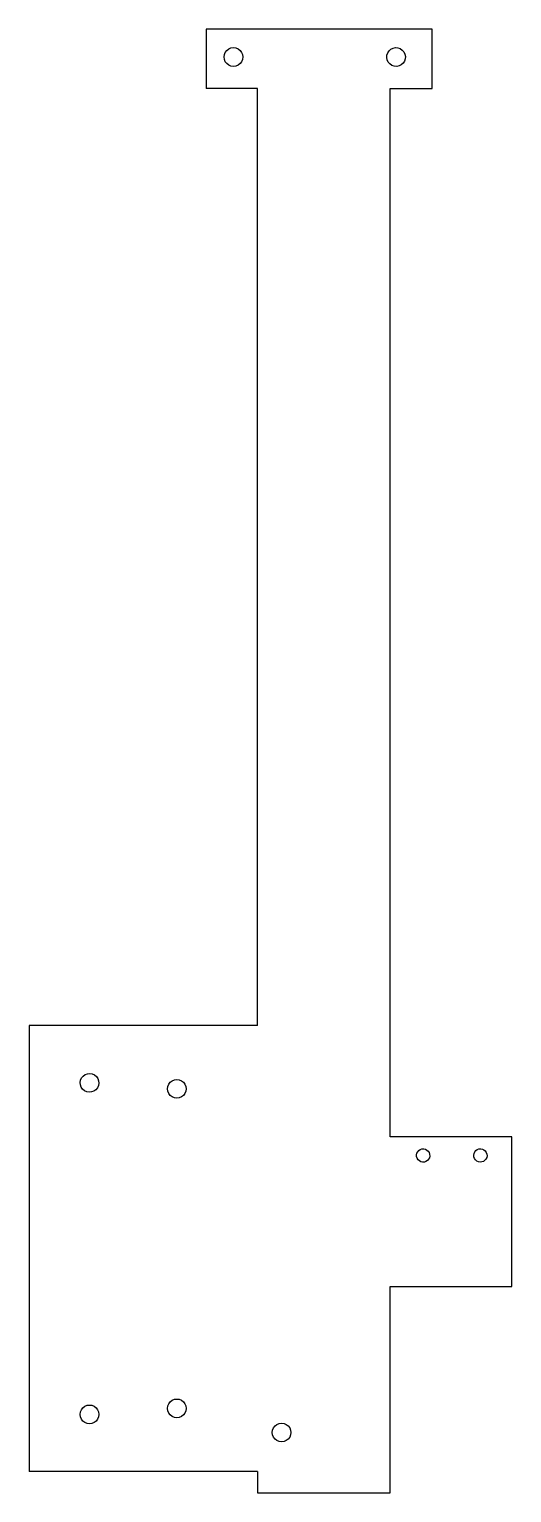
# Model space of a CAD drawing. Extents: x -40 to 40, y -121 to 121.
import ezdxf

# ---------------------------------------------------------------- set-up
doc = ezdxf.new("R2010")
doc.units = 0
doc.layers.get('0').update_dxf_attribs({"linetype": 'CONTINUOUS'})

msp = doc.modelspace()

# ---------------------------------------------------------------- linework, layer by layer
for p, q in [((26.84, 121.4), (-10.66, 121.4)), ((26.84, 111.6), (26.84, 121.4)), ((-10.66, 121.4), (-10.66, 111.6)), ((-7.71, 116.8), (-7.65, 117.2)), ((-7.65, 116.4), (-7.71, 116.8)), ((-7.65, 117.2), (-7.5, 117.57)), ((-7.5, 117.57), (-7.25, 117.89)), ((-7.25, 117.89), (-6.93, 118.14)), ((-6.93, 118.14), (-6.56, 118.3)), ((-6.56, 118.3), (-6.16, 118.35)), ((-6.16, 118.35), (-5.75, 118.3)), ((-5.75, 118.3), (-5.38, 118.14)), ((-5.38, 118.14), (-5.06, 117.89)), ((-5.06, 117.89), (-4.81, 117.57)), ((-4.81, 117.57), (-4.66, 117.2)), ((-4.66, 117.2), (-4.61, 116.8)), ((-4.61, 116.8), (-4.66, 116.4)), ((19.3, 116.7), (19.33, 117.11)), ((19.37, 116.31), (19.3, 116.7)), ((19.33, 117.11), (19.46, 117.49)), ((19.46, 117.49), (19.68, 117.83)), ((19.68, 117.83), (19.99, 118.09)), ((19.99, 118.09), (20.35, 118.27)), ((20.35, 118.27), (20.75, 118.35)), ((20.75, 118.35), (21.15, 118.32)), ((21.15, 118.32), (21.54, 118.19)), ((21.54, 118.19), (21.87, 117.96)), ((21.87, 117.96), (22.14, 117.65)), ((22.14, 117.65), (22.31, 117.29)), ((22.31, 117.29), (22.39, 116.89)), ((22.39, 116.89), (22.36, 116.49)), ((-7.5, 116.02), (-7.65, 116.4)), ((-7.25, 115.7), (-7.5, 116.02)), ((-6.93, 115.46), (-7.25, 115.7)), ((-6.56, 115.3), (-6.93, 115.46)), ((-6.16, 115.25), (-6.56, 115.3)), ((-5.75, 115.3), (-6.16, 115.25)), ((-5.38, 115.46), (-5.75, 115.3)), ((-5.06, 115.7), (-5.38, 115.46)), ((-4.81, 116.02), (-5.06, 115.7)), ((-4.66, 116.4), (-4.81, 116.02)), ((19.55, 115.94), (19.37, 116.31)), ((19.82, 115.64), (19.55, 115.94)), ((20.15, 115.41), (19.82, 115.64)), ((20.54, 115.28), (20.15, 115.41)), ((20.94, 115.25), (20.54, 115.28)), ((21.34, 115.33), (20.94, 115.25)), ((21.7, 115.51), (21.34, 115.33)), ((22.01, 115.77), (21.7, 115.51)), ((22.23, 116.11), (22.01, 115.77)), ((22.36, 116.49), (22.23, 116.11)), ((-2.16, 111.6), (-10.66, 111.6)), ((-2.16, -43.9), (-2.16, 111.6)), ((19.84, -62.34), (19.84, 111.6)), ((19.84, 111.6), (26.84, 111.6)), ((-40.03, -43.9), (-40.03, -117.9)), ((-2.16, -43.9), (-40.03, -43.9)), ((-31.58, -53.34), (-31.51, -52.95)), ((-31.54, -53.75), (-31.58, -53.34)), ((-31.51, -52.95), (-31.35, -52.58)), ((-31.35, -52.58), (-31.09, -52.27)), ((-31.09, -52.27), (-30.76, -52.03)), ((-30.76, -52.03), (-30.38, -51.89)), ((-30.38, -51.89), (-29.98, -51.85)), ((-29.98, -51.85), (-29.58, -51.92)), ((-29.58, -51.92), (-29.21, -52.09)), ((-29.21, -52.09), (-28.9, -52.34)), ((-28.9, -52.34), (-28.66, -52.67)), ((-28.66, -52.67), (-28.52, -53.05)), ((-28.52, -53.05), (-28.48, -53.46)), ((-16.87, -53.63), (-16.63, -53.3)), ((-16.63, -53.3), (-16.31, -53.06)), ((-16.31, -53.06), (-15.93, -52.9)), ((-15.93, -52.9), (-15.53, -52.85)), ((-15.53, -52.85), (-15.13, -52.9)), ((-15.13, -52.9), (-14.76, -53.06)), ((-14.76, -53.06), (-14.44, -53.3)), ((-14.44, -53.3), (-14.19, -53.63)), ((-31.4, -54.13), (-31.54, -53.75)), ((-31.17, -54.46), (-31.4, -54.13)), ((-30.85, -54.71), (-31.17, -54.46)), ((-30.49, -54.88), (-30.85, -54.71)), ((-30.09, -54.95), (-30.49, -54.88)), ((-29.68, -54.91), (-30.09, -54.95)), ((-29.31, -54.77), (-29.68, -54.91)), ((-28.98, -54.53), (-29.31, -54.77)), ((-28.72, -54.22), (-28.98, -54.53)), ((-28.55, -53.85), (-28.72, -54.22)), ((-28.48, -53.46), (-28.55, -53.85)), ((-17.08, -54.4), (-17.03, -54)), ((-17.03, -54.8), (-17.08, -54.4)), ((-17.03, -54), (-16.87, -53.63)), ((-16.87, -55.18), (-17.03, -54.8)), ((-16.63, -55.5), (-16.87, -55.18)), ((-16.31, -55.74), (-16.63, -55.5)), ((-15.93, -55.9), (-16.31, -55.74)), ((-14.76, -55.74), (-15.13, -55.9)), ((-14.44, -55.5), (-14.76, -55.74)), ((-14.19, -55.18), (-14.44, -55.5)), ((-14.19, -53.63), (-14.03, -54)), ((-14.03, -54.8), (-14.19, -55.18)), ((-14.03, -54), (-13.98, -54.4)), ((-13.98, -54.4), (-14.03, -54.8)), ((-15.53, -55.95), (-15.93, -55.9)), ((-15.13, -55.9), (-15.53, -55.95)), ((40.03, -62.34), (19.84, -62.34)), ((40.03, -87.2), (40.03, -62.34)), ((24.24, -65.35), (24.3, -65.07)), ((24.25, -65.64), (24.24, -65.35)), ((24.3, -65.07), (24.43, -64.82)), ((24.43, -64.82), (24.62, -64.6)), ((24.62, -64.6), (24.86, -64.45)), ((24.86, -64.45), (25.14, -64.36)), ((25.14, -64.36), (25.42, -64.35)), ((25.42, -64.35), (25.7, -64.41)), ((25.7, -64.41), (25.96, -64.54)), ((25.96, -64.54), (26.17, -64.73)), ((26.17, -64.73), (26.33, -64.97)), ((26.33, -64.97), (26.41, -65.25)), ((26.43, -65.54), (26.37, -65.82)), ((26.41, -65.25), (26.43, -65.54)), ((33.73, -65.39), (33.78, -65.11)), ((33.76, -65.68), (33.73, -65.39)), ((33.78, -65.11), (33.9, -64.85)), ((33.9, -64.85), (34.09, -64.63)), ((34.09, -64.63), (34.32, -64.47)), ((34.32, -64.47), (34.59, -64.37)), ((34.59, -64.37), (34.88, -64.34)), ((34.88, -64.34), (35.16, -64.39)), ((35.16, -64.39), (35.42, -64.52)), ((35.42, -64.52), (35.64, -64.7)), ((35.64, -64.7), (35.81, -64.94)), ((35.81, -64.94), (35.91, -65.21)), ((35.93, -65.49), (35.88, -65.78)), ((35.91, -65.21), (35.93, -65.49)), ((24.34, -65.91), (24.25, -65.64)), ((24.49, -66.15), (24.34, -65.91)), ((24.7, -66.35), (24.49, -66.15)), ((24.96, -66.48), (24.7, -66.35)), ((25.24, -66.54), (24.96, -66.48)), ((25.53, -66.53), (25.24, -66.54)), ((25.8, -66.44), (25.53, -66.53)), ((26.04, -66.28), (25.8, -66.44)), ((26.23, -66.07), (26.04, -66.28)), ((26.37, -65.82), (26.23, -66.07)), ((33.86, -65.95), (33.76, -65.68)), ((34.02, -66.19), (33.86, -65.95)), ((34.24, -66.37), (34.02, -66.19)), ((34.5, -66.49), (34.24, -66.37)), ((34.78, -66.54), (34.5, -66.49)), ((35.07, -66.52), (34.78, -66.54)), ((35.34, -66.42), (35.07, -66.52)), ((35.57, -66.25), (35.34, -66.42)), ((35.76, -66.04), (35.57, -66.25)), ((35.88, -65.78), (35.76, -66.04)), ((19.84, -121.4), (19.84, -87.2)), ((19.84, -87.2), (40.03, -87.2)), ((-17.03, -107), (-16.87, -106.63)), ((-16.87, -106.63), (-16.63, -106.3)), ((-16.63, -106.3), (-16.31, -106.06)), ((-16.31, -106.06), (-15.93, -105.9)), ((-15.93, -105.9), (-15.53, -105.85)), ((-15.53, -105.85), (-15.13, -105.9)), ((-15.13, -105.9), (-14.76, -106.06)), ((-14.76, -106.06), (-14.44, -106.3)), ((-14.44, -106.3), (-14.19, -106.63)), ((-14.19, -106.63), (-14.03, -107)), ((-31.58, -108.4), (-31.53, -108)), ((-31.53, -108.8), (-31.58, -108.4)), ((-31.53, -108), (-31.37, -107.63)), ((-31.37, -109.18), (-31.53, -108.8)), ((-31.37, -107.63), (-31.13, -107.3)), ((-31.13, -109.5), (-31.37, -109.18)), ((-31.13, -107.3), (-30.81, -107.06)), ((-30.81, -107.06), (-30.43, -106.9)), ((-30.43, -106.9), (-30.03, -106.85)), ((-30.03, -106.85), (-29.63, -106.9)), ((-29.63, -106.9), (-29.26, -107.06)), ((-29.26, -107.06), (-28.94, -107.3)), ((-28.94, -107.3), (-28.69, -107.63)), ((-28.69, -109.18), (-28.94, -109.5)), ((-28.69, -107.63), (-28.53, -108)), ((-28.53, -108.8), (-28.69, -109.18)), ((-28.53, -108), (-28.48, -108.4)), ((-28.48, -108.4), (-28.53, -108.8)), ((-17.08, -107.4), (-17.03, -107)), ((-17.03, -107.8), (-17.08, -107.4)), ((-16.87, -108.18), (-17.03, -107.8)), ((-16.63, -108.5), (-16.87, -108.18)), ((-16.31, -108.74), (-16.63, -108.5)), ((-15.93, -108.9), (-16.31, -108.74)), ((-15.53, -108.95), (-15.93, -108.9)), ((-15.13, -108.9), (-15.53, -108.95)), ((-14.76, -108.74), (-15.13, -108.9)), ((-14.44, -108.5), (-14.76, -108.74)), ((-14.19, -108.18), (-14.44, -108.5)), ((-14.03, -107.8), (-14.19, -108.18)), ((-14.03, -107), (-13.98, -107.4)), ((-13.98, -107.4), (-14.03, -107.8)), ((-30.81, -109.74), (-31.13, -109.5)), ((-30.43, -109.9), (-30.81, -109.74)), ((-30.03, -109.95), (-30.43, -109.9)), ((-29.63, -109.9), (-30.03, -109.95)), ((-29.26, -109.74), (-29.63, -109.9)), ((-28.94, -109.5), (-29.26, -109.74)), ((0.29, -111.4), (0.35, -111)), ((0.35, -111.8), (0.29, -111.4)), ((0.35, -111), (0.5, -110.63)), ((0.5, -110.63), (0.75, -110.3)), ((0.75, -110.3), (1.07, -110.06)), ((1.07, -110.06), (1.44, -109.9)), ((1.44, -109.9), (1.84, -109.85)), ((1.84, -109.85), (2.25, -109.9)), ((2.25, -109.9), (2.62, -110.06)), ((2.62, -110.06), (2.94, -110.3)), ((2.94, -110.3), (3.19, -110.63)), ((3.19, -110.63), (3.34, -111)), ((3.34, -111), (3.39, -111.4)), ((3.39, -111.4), (3.34, -111.8)), ((0.5, -112.18), (0.35, -111.8)), ((0.75, -112.5), (0.5, -112.18)), ((1.07, -112.74), (0.75, -112.5)), ((1.44, -112.9), (1.07, -112.74)), ((1.84, -112.95), (1.44, -112.9)), ((2.25, -112.9), (1.84, -112.95)), ((2.62, -112.74), (2.25, -112.9)), ((2.94, -112.5), (2.62, -112.74)), ((3.19, -112.18), (2.94, -112.5)), ((3.34, -111.8), (3.19, -112.18)), ((-2.16, -117.9), (-40.03, -117.9)), ((-2.16, -117.9), (-2.16, -121.4)), ((-2.16, -121.4), (19.84, -121.4))]:
    msp.add_line(p, q)

doc.saveas('drawing.dxf')
